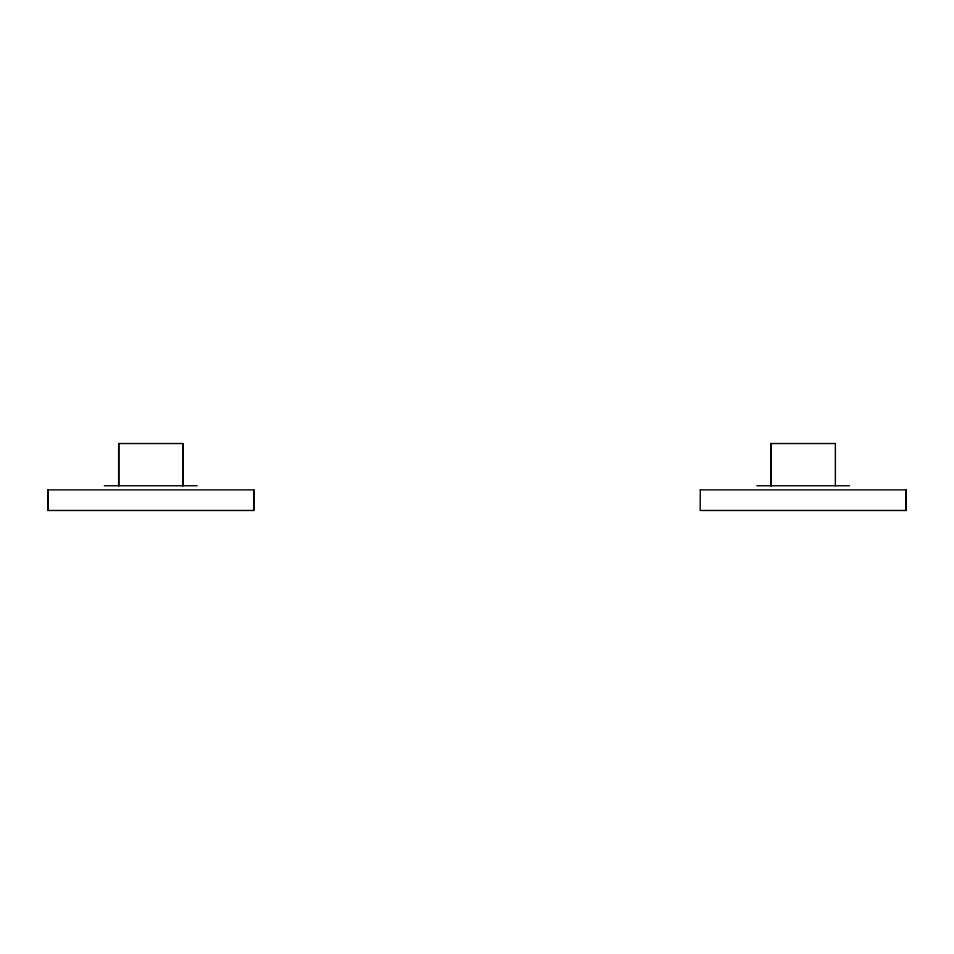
<?xml version="1.0" encoding="UTF-8"?>
<svg xmlns="http://www.w3.org/2000/svg" width="954" height="954" viewBox="0 0 954 954"><rect width="100%" height="100%" fill="white"/><g stroke="black" fill="none" stroke-linecap="round" stroke-linejoin="round"><path stroke-width="1.43" d="M104.344 485.753L197.216 485.753M756.784 485.753L849.656 485.753M700.141 489.879L906.3 489.879L906.3 510.473L700.141 510.473L700.319 489.879M906.121 489.879L906.121 510.473M835.358 485.753L835.358 443.527L771.07 443.527L771.07 485.753M771.261 443.527L771.261 485.753M253.681 489.879L253.681 510.473M182.929 485.753L182.929 443.527L118.642 443.527L118.642 485.753M182.739 443.527L182.739 485.753M118.821 443.527L118.821 485.753M47.879 489.879L47.879 510.473M253.859 489.879L47.7 489.879L47.7 510.473L253.859 510.473L253.859 489.879"/></g></svg>
